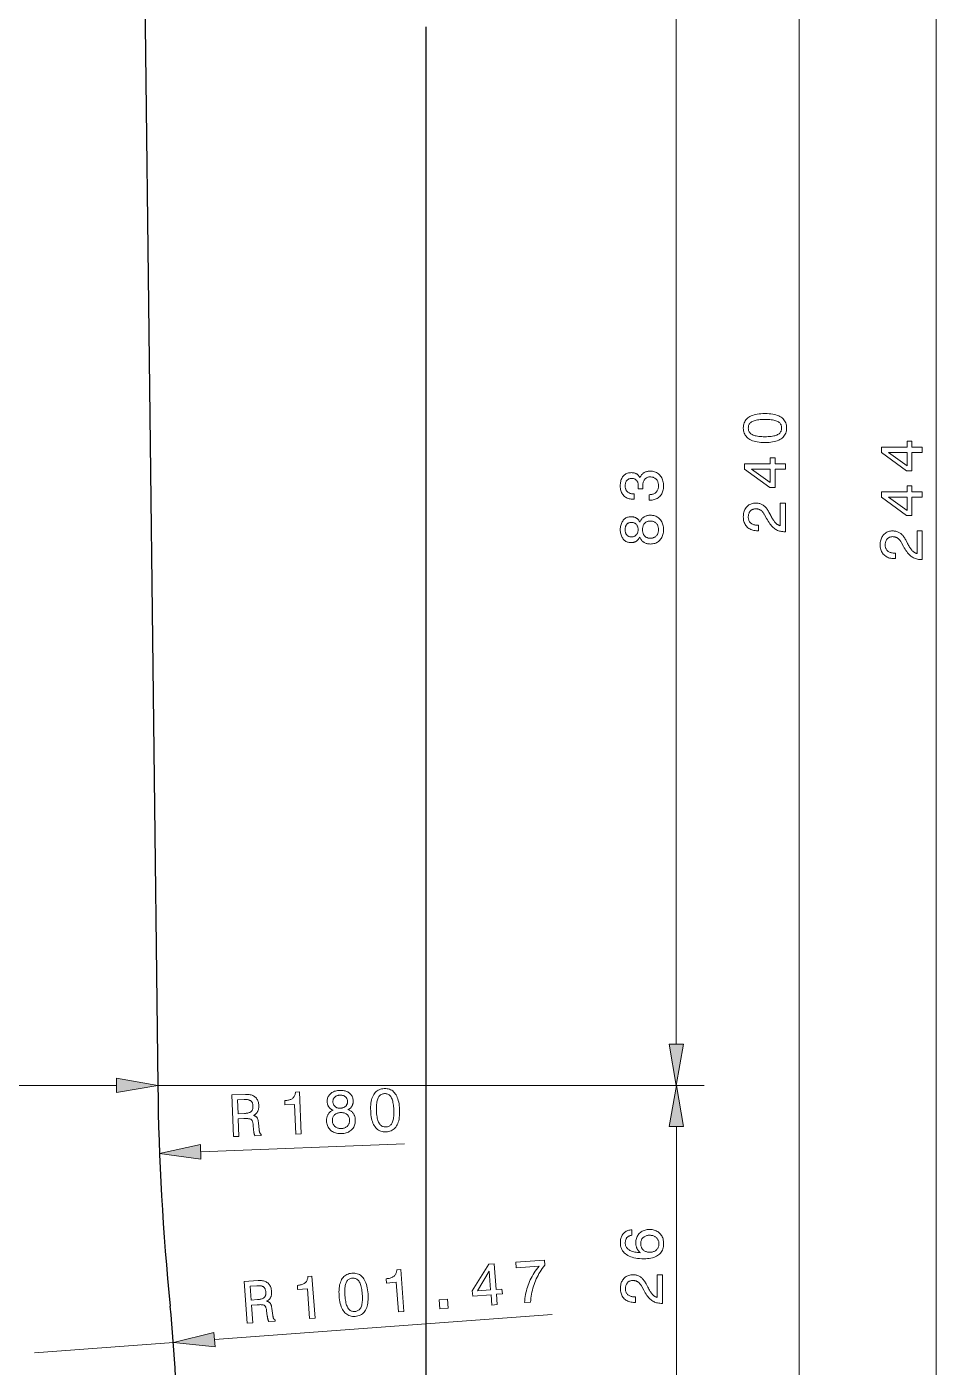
# Model space of a CAD drawing. Extents: x 0 to 297, y 0 to 562.
# Drawn here: x 161.9 to 227.1, y 189.3 to 285.5 of the extents above; entities that cross this region are included whole.
import ezdxf

# ---------------------------------------------------------------- set-up
doc = ezdxf.new("R2010")
doc.units = 0

msp = doc.modelspace()

# ---------------------------------------------------------------- linework, layer by layer
at = {"color": 7, "lineweight": 13}
for p, q in [((217.327, 136.463), (217.327, 370.554)), ((227.147, 132.463), (227.147, 370.554)), ((208.499, 212.463), (208.499, 289.554)), ((138.656, 209.509), (168.347, 209.509)), ((171.302, 209.509), (210.509, 209.509)), ((171.302, 209.509), (210.499, 209.509)), ((208.509, 186.463), (208.509, 206.554)), ((175.368, 191.26), (199.592, 193.063))]:
    msp.add_line(p, q, dxfattribs=at)
at = {"color": 7, "lineweight": 30}
for p, q in [((170.302, 292.509), (171.302, 209.509)), ((190.552, 133.109), (190.552, 285.509))]:
    msp.add_line(p, q, dxfattribs=at)
at = {"color": 7, "lineweight": 13, "ltscale": 0.366083}
msp.add_line((174.379, 204.739), (189.011, 205.313), dxfattribs=at)
at = {"color": 7, "lineweight": 13, "ltscale": 0.25}
msp.add_line((162.449, 190.298), (172.422, 191.04), dxfattribs=at)
at = {"color": 7, "lineweight": 13}
for points in [[(214.864, 255.665), (214.716, 255.668), (214.574, 255.676), (214.44, 255.689), (214.314, 255.708), (214.194, 255.732), (214.082, 255.761), (213.977, 255.795), (213.879, 255.835), (213.789, 255.88), (213.706, 255.931), (213.63, 255.986), (213.563, 256.047), (213.503, 256.112), (213.451, 256.182), (213.408, 256.257), (213.372, 256.337), (213.344, 256.421), (213.324, 256.511), (213.312, 256.605), (213.308, 256.704), (213.312, 256.804), (213.324, 256.899), (213.344, 256.989), (213.371, 257.074), (213.407, 257.154), (213.45, 257.229), (213.502, 257.299), (213.561, 257.364), (213.628, 257.424), (213.703, 257.479), (213.785, 257.529), (213.875, 257.574), (213.973, 257.613), (214.078, 257.647), (214.19, 257.676), (214.31, 257.7), (214.437, 257.718), (214.572, 257.731), (214.715, 257.739), (214.864, 257.742), (215.014, 257.739), (215.155, 257.731), (215.29, 257.718), (215.417, 257.7), (215.536, 257.676), (215.648, 257.647), (215.753, 257.613), (215.85, 257.574), (215.94, 257.529), (216.022, 257.479), (216.096, 257.424), (216.163, 257.364), (216.222, 257.299), (216.273, 257.229), (216.316, 257.154), (216.351, 257.074), (216.379, 256.989), (216.398, 256.899), (216.41, 256.804), (216.414, 256.704), (216.41, 256.605), (216.398, 256.511), (216.378, 256.421), (216.351, 256.337), (216.315, 256.257), (216.272, 256.182), (216.221, 256.112), (216.161, 256.047), (216.094, 255.986), (216.02, 255.931), (215.937, 255.88), (215.847, 255.835), (215.75, 255.795), (215.645, 255.761), (215.534, 255.732), (215.414, 255.708), (215.288, 255.689), (215.154, 255.676), (215.013, 255.668)], [(214.864, 256.078), (214.985, 256.08), (215.099, 256.084), (215.206, 256.092), (215.307, 256.103), (215.401, 256.116), (215.488, 256.133), (215.569, 256.153), (215.643, 256.175), (215.711, 256.201), (215.772, 256.23), (215.827, 256.262), (215.875, 256.298), (215.919, 256.337), (215.956, 256.379), (215.988, 256.425), (216.014, 256.474), (216.034, 256.526), (216.048, 256.582), (216.057, 256.642), (216.06, 256.704), (216.057, 256.768), (216.048, 256.827), (216.034, 256.883), (216.014, 256.936), (215.988, 256.985), (215.957, 257.031), (215.92, 257.073), (215.877, 257.111), (215.829, 257.146), (215.775, 257.178), (215.715, 257.206), (215.648, 257.231), (215.574, 257.254), (215.493, 257.273), (215.405, 257.289), (215.311, 257.303), (215.209, 257.313), (215.101, 257.32), (214.986, 257.325), (214.864, 257.326), (214.742, 257.325), (214.627, 257.32), (214.518, 257.313), (214.417, 257.303), (214.322, 257.289), (214.234, 257.273), (214.153, 257.254), (214.079, 257.231), (214.012, 257.206), (213.951, 257.178), (213.897, 257.146), (213.849, 257.111), (213.806, 257.073), (213.769, 257.031), (213.738, 256.985), (213.712, 256.936), (213.692, 256.883), (213.678, 256.827), (213.67, 256.768), (213.667, 256.704), (213.67, 256.642), (213.678, 256.582), (213.693, 256.526), (213.713, 256.474), (213.739, 256.425), (213.77, 256.379), (213.808, 256.337), (213.851, 256.298), (213.9, 256.262), (213.955, 256.23), (214.015, 256.201), (214.083, 256.175), (214.157, 256.153), (214.238, 256.133), (214.326, 256.116), (214.42, 256.103), (214.521, 256.092), (214.629, 256.084), (214.743, 256.08)], [(226.147, 254.943), (225.405, 254.943), (225.405, 253.625), (225.025, 253.625), (223.214, 254.938), (223.214, 255.331), (225.059, 255.331), (225.059, 255.759), (225.405, 255.759), (225.405, 255.331), (226.147, 255.331)], [(216.327, 253.745), (215.585, 253.745), (215.585, 252.427), (215.206, 252.427), (213.395, 253.74), (213.395, 254.132), (215.24, 254.132), (215.24, 254.56), (215.585, 254.56), (215.585, 254.132), (216.327, 254.132)], [(225.059, 253.988), (225.059, 254.943), (223.716, 254.943)], [(206.559, 251.518), (206.559, 251.917), (206.621, 251.92), (206.68, 251.926), (206.736, 251.935), (206.789, 251.947), (206.84, 251.963), (206.887, 251.982), (206.932, 252.005), (206.974, 252.03), (207.013, 252.059), (207.049, 252.091), (207.082, 252.125), (207.112, 252.163), (207.138, 252.203), (207.16, 252.246), (207.18, 252.292), (207.195, 252.34), (207.207, 252.391), (207.216, 252.444), (207.221, 252.501), (207.223, 252.56), (207.221, 252.617), (207.217, 252.673), (207.209, 252.725), (207.198, 252.776), (207.184, 252.823), (207.166, 252.869), (207.146, 252.911), (207.122, 252.952), (207.095, 252.989), (207.065, 253.025), (207.032, 253.057), (206.997, 253.086), (206.959, 253.111), (206.92, 253.133), (206.877, 253.152), (206.833, 253.167), (206.786, 253.179), (206.736, 253.187), (206.685, 253.193), (206.631, 253.194), (206.582, 253.193), (206.535, 253.188), (206.49, 253.179), (206.448, 253.167), (206.407, 253.152), (206.369, 253.134), (206.334, 253.112), (206.3, 253.087), (206.269, 253.058), (206.24, 253.027), (206.213, 252.992), (206.189, 252.954), (206.168, 252.914), (206.15, 252.871), (206.134, 252.825), (206.122, 252.777), (206.112, 252.725), (206.105, 252.671), (206.101, 252.615), (206.099, 252.555), (206.099, 252.547), (206.099, 252.538), (206.1, 252.53), (206.1, 252.521), (206.1, 252.512), (206.1, 252.503), (206.1, 252.494), (206.101, 252.485), (206.101, 252.476), (206.101, 252.467), (206.102, 252.457), (206.102, 252.447), (206.103, 252.436), (206.103, 252.425), (206.104, 252.413), (206.105, 252.401), (206.105, 252.387), (206.106, 252.374), (206.107, 252.359), (206.108, 252.345), (205.768, 252.345), (205.769, 252.354), (205.769, 252.363), (205.77, 252.372), (205.77, 252.381), (205.77, 252.39), (205.771, 252.399), (205.771, 252.407), (205.771, 252.416), (205.771, 252.425), (205.772, 252.433), (205.772, 252.442), (205.772, 252.45), (205.772, 252.458), (205.772, 252.466), (205.772, 252.474), (205.772, 252.481), (205.772, 252.489), (205.773, 252.497), (205.773, 252.504), (205.773, 252.511), (205.771, 252.568), (205.768, 252.621), (205.762, 252.672), (205.754, 252.72), (205.744, 252.764), (205.731, 252.806), (205.716, 252.845), (205.699, 252.88), (205.68, 252.913), (205.658, 252.942), (205.633, 252.969), (205.607, 252.993), (205.578, 253.014), (205.546, 253.032), (205.512, 253.047), (205.476, 253.06), (205.437, 253.07), (205.396, 253.077), (205.353, 253.081), (205.307, 253.082), (205.262, 253.081), (205.22, 253.077), (205.18, 253.07), (205.141, 253.061), (205.105, 253.048), (205.071, 253.034), (205.04, 253.016), (205.01, 252.995), (204.982, 252.972), (204.957, 252.947), (204.933, 252.918), (204.913, 252.887), (204.894, 252.854), (204.878, 252.819), (204.865, 252.781), (204.854, 252.74), (204.845, 252.698), (204.839, 252.653), (204.836, 252.605), (204.834, 252.555), (204.836, 252.499), (204.841, 252.446), (204.849, 252.396), (204.86, 252.348), (204.875, 252.303), (204.893, 252.261), (204.914, 252.222), (204.938, 252.185), (204.966, 252.151), (204.997, 252.12), (205.031, 252.092), (205.068, 252.067), (205.108, 252.044), (205.151, 252.025), (205.197, 252.009), (205.246, 251.995), (205.298, 251.985), (205.354, 251.977), (205.412, 251.973), (205.473, 251.971), (205.473, 251.588), (205.444, 251.588), (205.357, 251.59), (205.275, 251.598), (205.195, 251.611), (205.12, 251.629), (205.048, 251.652), (204.979, 251.68), (204.915, 251.713), (204.853, 251.752), (204.796, 251.795), (204.742, 251.844), (204.692, 251.897), (204.648, 251.953), (204.608, 252.014), (204.574, 252.077), (204.546, 252.145), (204.522, 252.215), (204.504, 252.29), (204.491, 252.368), (204.483, 252.449), (204.48, 252.534), (204.482, 252.624), (204.489, 252.71), (204.499, 252.792), (204.514, 252.869), (204.533, 252.942), (204.557, 253.011), (204.585, 253.077), (204.617, 253.137), (204.653, 253.194), (204.693, 253.247), (204.737, 253.295), (204.785, 253.338), (204.836, 253.376), (204.891, 253.409), (204.948, 253.437), (205.009, 253.459), (205.074, 253.477), (205.142, 253.49), (205.213, 253.497), (205.288, 253.5), (205.33, 253.499), (205.372, 253.496), (205.412, 253.491), (205.451, 253.485), (205.489, 253.476), (205.526, 253.465), (205.561, 253.453), (205.595, 253.439), (205.627, 253.422), (205.659, 253.404), (205.689, 253.384), (205.717, 253.362), (205.744, 253.338), (205.77, 253.313), (205.794, 253.285), (205.817, 253.256), (205.838, 253.225), (205.858, 253.192), (205.876, 253.157), (205.893, 253.12), (205.911, 253.168), (205.932, 253.213), (205.955, 253.255), (205.979, 253.296), (206.006, 253.334), (206.035, 253.369), (206.065, 253.403), (206.098, 253.433), (206.132, 253.462), (206.169, 253.488), (206.207, 253.512), (206.247, 253.533), (206.289, 253.552), (206.333, 253.569), (206.378, 253.582), (206.425, 253.594), (206.474, 253.602), (206.524, 253.609), (206.577, 253.612), (206.631, 253.614), (206.715, 253.611), (206.797, 253.602), (206.875, 253.587), (206.949, 253.567), (207.02, 253.54), (207.088, 253.508), (207.152, 253.469), (207.213, 253.425), (207.27, 253.375), (207.324, 253.319), (207.374, 253.258), (207.418, 253.193), (207.458, 253.124), (207.492, 253.051), (207.52, 252.975), (207.544, 252.895), (207.562, 252.81), (207.575, 252.722), (207.583, 252.63), (207.586, 252.534), (207.583, 252.443), (207.575, 252.356), (207.561, 252.273), (207.542, 252.193), (207.518, 252.117), (207.488, 252.045), (207.452, 251.977), (207.412, 251.912), (207.365, 251.851), (207.314, 251.794), (207.257, 251.742), (207.198, 251.695), (207.134, 251.654), (207.067, 251.618), (206.996, 251.587), (206.922, 251.562), (206.844, 251.543), (206.763, 251.529), (206.677, 251.521), (206.588, 251.518)], [(215.24, 252.79), (215.24, 253.745), (213.897, 253.745)], [(226.147, 251.745), (225.405, 251.745), (225.405, 250.427), (225.025, 250.427), (223.214, 251.74), (223.214, 252.132), (225.059, 252.132), (225.059, 252.56), (225.405, 252.56), (225.405, 252.132), (226.147, 252.132)], [(216.327, 249.256), (216.315, 249.256), (216.227, 249.258), (216.143, 249.264), (216.061, 249.275), (215.982, 249.289), (215.907, 249.308), (215.834, 249.331), (215.764, 249.357), (215.697, 249.388), (215.633, 249.423), (215.572, 249.463), (215.512, 249.507), (215.452, 249.559), (215.393, 249.617), (215.334, 249.681), (215.275, 249.753), (215.215, 249.831), (215.157, 249.915), (215.098, 250.006), (215.039, 250.104), (214.98, 250.209), (214.841, 250.464), (214.816, 250.509), (214.79, 250.551), (214.764, 250.591), (214.737, 250.628), (214.709, 250.663), (214.681, 250.695), (214.652, 250.725), (214.622, 250.752), (214.592, 250.777), (214.562, 250.799), (214.53, 250.819), (214.498, 250.837), (214.464, 250.853), (214.429, 250.867), (214.393, 250.878), (214.356, 250.888), (214.318, 250.895), (214.279, 250.901), (214.239, 250.904), (214.198, 250.905), (214.151, 250.903), (214.106, 250.898), (214.063, 250.89), (214.022, 250.879), (213.983, 250.864), (213.945, 250.846), (213.909, 250.825), (213.876, 250.8), (213.844, 250.772), (213.813, 250.741), (213.785, 250.708), (213.761, 250.672), (213.739, 250.633), (213.72, 250.593), (213.703, 250.55), (213.69, 250.505), (213.68, 250.458), (213.673, 250.409), (213.668, 250.358), (213.667, 250.304), (213.669, 250.251), (213.674, 250.2), (213.683, 250.151), (213.696, 250.105), (213.713, 250.061), (213.734, 250.019), (213.758, 249.979), (213.786, 249.942), (213.817, 249.907), (213.852, 249.875), (213.891, 249.845), (213.932, 249.818), (213.976, 249.795), (214.023, 249.774), (214.073, 249.757), (214.125, 249.743), (214.18, 249.732), (214.238, 249.724), (214.299, 249.719), (214.363, 249.718), (214.398, 249.718), (214.398, 249.326), (214.337, 249.326), (214.244, 249.328), (214.155, 249.336), (214.07, 249.35), (213.989, 249.369), (213.912, 249.393), (213.839, 249.423), (213.77, 249.458), (213.704, 249.498), (213.643, 249.544), (213.586, 249.596), (213.533, 249.651), (213.486, 249.711), (213.444, 249.775), (213.408, 249.842), (213.378, 249.913), (213.353, 249.988), (213.333, 250.067), (213.319, 250.15), (213.311, 250.237), (213.308, 250.327), (213.311, 250.414), (213.318, 250.497), (213.331, 250.577), (213.348, 250.654), (213.37, 250.727), (213.397, 250.797), (213.429, 250.864), (213.466, 250.927), (213.508, 250.987), (213.555, 251.043), (213.606, 251.095), (213.66, 251.141), (213.717, 251.182), (213.777, 251.218), (213.84, 251.248), (213.906, 251.272), (213.976, 251.291), (214.048, 251.305), (214.124, 251.313), (214.202, 251.316), (214.263, 251.314), (214.323, 251.309), (214.381, 251.301), (214.438, 251.29), (214.493, 251.276), (214.546, 251.258), (214.598, 251.237), (214.649, 251.213), (214.698, 251.186), (214.745, 251.156), (214.791, 251.122), (214.836, 251.085), (214.879, 251.044), (214.922, 251), (214.963, 250.953), (215.002, 250.903), (215.041, 250.849), (215.078, 250.791), (215.114, 250.731), (215.149, 250.667), (215.277, 250.414), (215.315, 250.343), (215.351, 250.277), (215.387, 250.216), (215.422, 250.158), (215.456, 250.104), (215.49, 250.054), (215.523, 250.009), (215.555, 249.967), (215.586, 249.929), (215.617, 249.896), (215.648, 249.866), (215.679, 249.837), (215.711, 249.811), (215.744, 249.787), (215.778, 249.766), (215.812, 249.746), (215.847, 249.728), (215.883, 249.713), (215.919, 249.699), (215.956, 249.688), (215.956, 251.316), (216.327, 251.316)], [(225.059, 250.79), (225.059, 251.745), (223.716, 251.745)], [(205.884, 248.872), (205.866, 248.834), (205.845, 248.797), (205.824, 248.762), (205.801, 248.73), (205.777, 248.699), (205.752, 248.67), (205.725, 248.643), (205.697, 248.619), (205.668, 248.596), (205.638, 248.575), (205.606, 248.556), (205.572, 248.539), (205.538, 248.525), (205.501, 248.512), (205.464, 248.501), (205.425, 248.492), (205.384, 248.485), (205.342, 248.48), (205.299, 248.477), (205.254, 248.476), (205.187, 248.479), (205.122, 248.486), (205.059, 248.499), (205, 248.517), (204.942, 248.541), (204.888, 248.569), (204.836, 248.603), (204.786, 248.641), (204.74, 248.685), (204.695, 248.734), (204.654, 248.787), (204.618, 248.844), (204.586, 248.903), (204.558, 248.966), (204.534, 249.032), (204.515, 249.101), (204.5, 249.173), (204.489, 249.248), (204.482, 249.326), (204.48, 249.408), (204.482, 249.49), (204.489, 249.568), (204.5, 249.644), (204.515, 249.716), (204.534, 249.785), (204.558, 249.851), (204.586, 249.913), (204.618, 249.973), (204.654, 250.029), (204.695, 250.081), (204.74, 250.13), (204.786, 250.174), (204.836, 250.212), (204.888, 250.245), (204.942, 250.274), (205, 250.297), (205.059, 250.315), (205.122, 250.327), (205.187, 250.335), (205.254, 250.338), (205.299, 250.337), (205.343, 250.334), (205.385, 250.329), (205.426, 250.322), (205.465, 250.313), (205.503, 250.303), (205.54, 250.29), (205.574, 250.276), (205.608, 250.259), (205.64, 250.241), (205.67, 250.22), (205.699, 250.198), (205.727, 250.173), (205.754, 250.146), (205.779, 250.118), (205.803, 250.087), (205.825, 250.054), (205.846, 250.019), (205.866, 249.982), (205.884, 249.943), (205.904, 249.991), (205.925, 250.037), (205.949, 250.08), (205.974, 250.121), (206.002, 250.16), (206.031, 250.196), (206.063, 250.229), (206.096, 250.26), (206.132, 250.289), (206.169, 250.315), (206.208, 250.339), (206.249, 250.361), (206.292, 250.379), (206.336, 250.396), (206.382, 250.41), (206.43, 250.421), (206.48, 250.43), (206.531, 250.436), (206.584, 250.44), (206.639, 250.441), (206.724, 250.438), (206.805, 250.43), (206.883, 250.416), (206.957, 250.396), (207.028, 250.371), (207.095, 250.34), (207.158, 250.304), (207.219, 250.262), (207.275, 250.215), (207.328, 250.162), (207.377, 250.104), (207.421, 250.042), (207.46, 249.976), (207.493, 249.907), (207.521, 249.833), (207.545, 249.756), (207.563, 249.675), (207.575, 249.59), (207.583, 249.501), (207.586, 249.408), (207.583, 249.315), (207.575, 249.226), (207.563, 249.141), (207.545, 249.06), (207.521, 248.983), (207.493, 248.909), (207.46, 248.84), (207.421, 248.774), (207.377, 248.713), (207.328, 248.655), (207.275, 248.602), (207.219, 248.555), (207.158, 248.513), (207.095, 248.477), (207.028, 248.447), (206.957, 248.421), (206.883, 248.402), (206.805, 248.388), (206.724, 248.38), (206.639, 248.377), (206.584, 248.378), (206.531, 248.382), (206.48, 248.388), (206.43, 248.397), (206.382, 248.408), (206.336, 248.422), (206.292, 248.438), (206.249, 248.457), (206.208, 248.479), (206.169, 248.502), (206.132, 248.529), (206.096, 248.557), (206.063, 248.588), (206.031, 248.622), (206.002, 248.658), (205.974, 248.696), (205.949, 248.736), (205.925, 248.779), (205.904, 248.825)], [(205.288, 248.887), (205.33, 248.889), (205.37, 248.893), (205.409, 248.9), (205.446, 248.91), (205.482, 248.923), (205.515, 248.938), (205.547, 248.957), (205.578, 248.978), (205.606, 249.002), (205.633, 249.029), (205.658, 249.059), (205.68, 249.09), (205.7, 249.123), (205.717, 249.158), (205.731, 249.195), (205.743, 249.234), (205.752, 249.275), (205.759, 249.317), (205.763, 249.362), (205.764, 249.408), (205.763, 249.455), (205.759, 249.499), (205.752, 249.542), (205.743, 249.583), (205.731, 249.622), (205.717, 249.659), (205.7, 249.694), (205.68, 249.728), (205.658, 249.759), (205.633, 249.788), (205.606, 249.815), (205.578, 249.84), (205.547, 249.861), (205.515, 249.879), (205.482, 249.895), (205.446, 249.908), (205.409, 249.918), (205.37, 249.925), (205.33, 249.929), (205.288, 249.931), (205.246, 249.929), (205.205, 249.925), (205.167, 249.918), (205.13, 249.908), (205.096, 249.896), (205.063, 249.881), (205.032, 249.863), (205.002, 249.842), (204.975, 249.818), (204.949, 249.792), (204.926, 249.763), (204.905, 249.732), (204.886, 249.699), (204.87, 249.663), (204.857, 249.626), (204.846, 249.587), (204.837, 249.545), (204.831, 249.501), (204.827, 249.456), (204.826, 249.408), (204.827, 249.36), (204.831, 249.315), (204.837, 249.272), (204.846, 249.23), (204.857, 249.191), (204.87, 249.154), (204.886, 249.119), (204.905, 249.086), (204.926, 249.055), (204.949, 249.026), (204.975, 249), (205.002, 248.976), (205.032, 248.955), (205.063, 248.937), (205.096, 248.922), (205.13, 248.909), (205.167, 248.9), (205.205, 248.893), (205.246, 248.889)], [(206.631, 248.792), (206.684, 248.794), (206.736, 248.799), (206.785, 248.807), (206.832, 248.819), (206.876, 248.834), (206.918, 248.852), (206.958, 248.873), (206.996, 248.898), (207.031, 248.926), (207.064, 248.958), (207.094, 248.992), (207.121, 249.029), (207.145, 249.068), (207.166, 249.109), (207.183, 249.153), (207.198, 249.199), (207.209, 249.248), (207.217, 249.299), (207.221, 249.352), (207.223, 249.408), (207.221, 249.464), (207.217, 249.518), (207.209, 249.569), (207.198, 249.618), (207.183, 249.664), (207.166, 249.708), (207.145, 249.75), (207.121, 249.789), (207.094, 249.826), (207.064, 249.86), (207.031, 249.892), (206.996, 249.92), (206.958, 249.944), (206.918, 249.966), (206.876, 249.984), (206.832, 249.999), (206.785, 250.011), (206.736, 250.019), (206.684, 250.024), (206.631, 250.026), (206.581, 250.024), (206.533, 250.019), (206.487, 250.011), (206.444, 249.999), (206.402, 249.984), (206.363, 249.966), (206.326, 249.945), (206.291, 249.92), (206.258, 249.892), (206.227, 249.861), (206.199, 249.827), (206.173, 249.79), (206.151, 249.751), (206.132, 249.71), (206.115, 249.666), (206.102, 249.619), (206.092, 249.57), (206.084, 249.518), (206.08, 249.464), (206.078, 249.408), (206.08, 249.352), (206.084, 249.298), (206.092, 249.247), (206.102, 249.198), (206.115, 249.152), (206.132, 249.108), (206.151, 249.066), (206.173, 249.027), (206.199, 248.991), (206.227, 248.957), (206.258, 248.925), (206.291, 248.897), (206.326, 248.873), (206.363, 248.851), (206.402, 248.833), (206.444, 248.819), (206.487, 248.807), (206.533, 248.799), (206.581, 248.794)], [(226.147, 247.256), (226.134, 247.256), (226.046, 247.258), (225.962, 247.264), (225.88, 247.275), (225.802, 247.289), (225.726, 247.308), (225.653, 247.331), (225.583, 247.357), (225.516, 247.388), (225.452, 247.423), (225.391, 247.463), (225.331, 247.507), (225.272, 247.559), (225.212, 247.617), (225.153, 247.681), (225.094, 247.753), (225.035, 247.831), (224.976, 247.915), (224.917, 248.006), (224.858, 248.104), (224.799, 248.209), (224.66, 248.464), (224.635, 248.509), (224.609, 248.551), (224.583, 248.591), (224.556, 248.628), (224.528, 248.663), (224.5, 248.695), (224.471, 248.725), (224.442, 248.752), (224.412, 248.777), (224.381, 248.799), (224.349, 248.819), (224.317, 248.837), (224.283, 248.853), (224.248, 248.867), (224.213, 248.878), (224.176, 248.888), (224.138, 248.895), (224.099, 248.901), (224.059, 248.904), (224.017, 248.905), (223.971, 248.903), (223.926, 248.898), (223.883, 248.89), (223.841, 248.879), (223.802, 248.864), (223.764, 248.846), (223.729, 248.825), (223.695, 248.8), (223.663, 248.772), (223.633, 248.741), (223.605, 248.708), (223.58, 248.672), (223.558, 248.633), (223.539, 248.593), (223.523, 248.55), (223.509, 248.505), (223.499, 248.458), (223.492, 248.409), (223.488, 248.358), (223.486, 248.304), (223.488, 248.251), (223.493, 248.2), (223.503, 248.151), (223.516, 248.105), (223.532, 248.061), (223.553, 248.019), (223.577, 247.979), (223.605, 247.942), (223.636, 247.907), (223.672, 247.875), (223.71, 247.845), (223.751, 247.818), (223.795, 247.795), (223.842, 247.774), (223.892, 247.757), (223.944, 247.743), (223.999, 247.732), (224.057, 247.724), (224.118, 247.719), (224.182, 247.718), (224.218, 247.718), (224.218, 247.326), (224.156, 247.326), (224.064, 247.328), (223.975, 247.336), (223.89, 247.35), (223.809, 247.369), (223.731, 247.393), (223.658, 247.423), (223.589, 247.458), (223.524, 247.498), (223.462, 247.544), (223.405, 247.596), (223.352, 247.651), (223.305, 247.711), (223.263, 247.775), (223.227, 247.842), (223.197, 247.913), (223.172, 247.988), (223.153, 248.067), (223.139, 248.15), (223.13, 248.237), (223.128, 248.327), (223.13, 248.414), (223.138, 248.497), (223.15, 248.577), (223.167, 248.654), (223.189, 248.727), (223.216, 248.797), (223.249, 248.864), (223.286, 248.927), (223.327, 248.987), (223.374, 249.043), (223.425, 249.095), (223.479, 249.141), (223.536, 249.182), (223.596, 249.218), (223.659, 249.248), (223.726, 249.272), (223.795, 249.291), (223.867, 249.305), (223.943, 249.313), (224.022, 249.316), (224.083, 249.314), (224.142, 249.309), (224.201, 249.301), (224.257, 249.29), (224.312, 249.276), (224.366, 249.258), (224.418, 249.237), (224.468, 249.213), (224.517, 249.186), (224.564, 249.156), (224.61, 249.122), (224.655, 249.085), (224.699, 249.044), (224.741, 249), (224.782, 248.953), (224.822, 248.903), (224.86, 248.849), (224.897, 248.791), (224.933, 248.731), (224.968, 248.667), (225.097, 248.414), (225.134, 248.343), (225.17, 248.277), (225.206, 248.216), (225.241, 248.158), (225.275, 248.104), (225.309, 248.054), (225.342, 248.009), (225.374, 247.967), (225.405, 247.929), (225.436, 247.896), (225.467, 247.866), (225.498, 247.837), (225.53, 247.811), (225.563, 247.787), (225.597, 247.766), (225.631, 247.746), (225.666, 247.728), (225.702, 247.713), (225.738, 247.699), (225.776, 247.688), (225.776, 249.316), (226.147, 249.316)], [(207.978, 212.463), (208.499, 209.509), (209.02, 212.463)], [(168.347, 208.988), (171.302, 209.509), (168.347, 210.03)], [(176.721, 205.832), (176.604, 208.826), (177.604, 208.865), (177.691, 208.866), (177.773, 208.863), (177.852, 208.855), (177.926, 208.842), (177.996, 208.826), (178.062, 208.804), (178.125, 208.778), (178.183, 208.748), (178.237, 208.713), (178.287, 208.673), (178.333, 208.629), (178.374, 208.581), (178.411, 208.529), (178.443, 208.473), (178.471, 208.412), (178.495, 208.348), (178.514, 208.279), (178.528, 208.206), (178.538, 208.129), (178.544, 208.047), (178.544, 207.999), (178.543, 207.951), (178.54, 207.906), (178.535, 207.861), (178.527, 207.819), (178.518, 207.777), (178.507, 207.737), (178.493, 207.699), (178.478, 207.662), (178.46, 207.626), (178.44, 207.592), (178.419, 207.559), (178.395, 207.528), (178.369, 207.499), (178.342, 207.471), (178.312, 207.444), (178.281, 207.419), (178.247, 207.396), (178.212, 207.374), (178.174, 207.353), (178.206, 207.344), (178.237, 207.333), (178.266, 207.321), (178.293, 207.308), (178.318, 207.293), (178.341, 207.277), (178.363, 207.26), (178.382, 207.242), (178.4, 207.222), (178.416, 207.201), (178.431, 207.178), (178.445, 207.152), (178.458, 207.121), (178.47, 207.088), (178.481, 207.051), (178.491, 207.011), (178.5, 206.967), (178.508, 206.92), (178.516, 206.87), (178.522, 206.816), (178.573, 206.331), (178.576, 206.3), (178.58, 206.271), (178.584, 206.244), (178.589, 206.218), (178.594, 206.195), (178.599, 206.172), (178.604, 206.152), (178.61, 206.133), (178.616, 206.116), (178.622, 206.101), (178.629, 206.087), (178.636, 206.073), (178.644, 206.061), (178.653, 206.049), (178.662, 206.037), (178.673, 206.027), (178.683, 206.017), (178.695, 206.008), (178.706, 206), (178.719, 205.993), (178.722, 205.911), (178.269, 205.893), (178.263, 205.903), (178.257, 205.914), (178.251, 205.926), (178.246, 205.938), (178.24, 205.952), (178.235, 205.967), (178.23, 205.983), (178.225, 206), (178.22, 206.018), (178.215, 206.036), (178.211, 206.056), (178.206, 206.077), (178.202, 206.1), (178.198, 206.124), (178.194, 206.149), (178.19, 206.176), (178.186, 206.204), (178.183, 206.233), (178.179, 206.264), (178.175, 206.296), (178.139, 206.683), (178.133, 206.739), (178.125, 206.792), (178.115, 206.84), (178.104, 206.884), (178.091, 206.923), (178.077, 206.959), (178.061, 206.99), (178.044, 207.018), (178.025, 207.041), (178.004, 207.06), (177.98, 207.076), (177.949, 207.089), (177.912, 207.101), (177.87, 207.111), (177.82, 207.119), (177.765, 207.125), (177.704, 207.129), (177.636, 207.13), (177.562, 207.13), (177.483, 207.128), (177.072, 207.112), (177.121, 205.848)], [(181.202, 206.008), (181.119, 208.14), (180.419, 208.112), (180.408, 208.418), (180.483, 208.423), (180.553, 208.431), (180.62, 208.442), (180.683, 208.454), (180.742, 208.47), (180.797, 208.487), (180.847, 208.507), (180.894, 208.53), (180.936, 208.555), (180.975, 208.582), (181.01, 208.613), (181.042, 208.646), (181.07, 208.683), (181.096, 208.723), (181.118, 208.766), (181.137, 208.812), (181.153, 208.861), (181.167, 208.914), (181.176, 208.969), (181.183, 209.028), (181.476, 209.04), (181.594, 206.023)], [(183.876, 207.729), (183.836, 207.746), (183.799, 207.765), (183.763, 207.785), (183.73, 207.806), (183.698, 207.829), (183.669, 207.853), (183.641, 207.879), (183.615, 207.906), (183.591, 207.934), (183.569, 207.964), (183.549, 207.995), (183.531, 208.027), (183.515, 208.062), (183.5, 208.097), (183.488, 208.135), (183.477, 208.173), (183.469, 208.213), (183.462, 208.255), (183.458, 208.298), (183.455, 208.343), (183.455, 208.411), (183.46, 208.476), (183.471, 208.539), (183.486, 208.599), (183.507, 208.657), (183.533, 208.713), (183.565, 208.766), (183.602, 208.817), (183.644, 208.865), (183.691, 208.912), (183.743, 208.954), (183.798, 208.993), (183.856, 209.028), (183.917, 209.058), (183.982, 209.084), (184.05, 209.106), (184.122, 209.124), (184.196, 209.138), (184.274, 209.147), (184.356, 209.153), (184.438, 209.154), (184.516, 209.15), (184.592, 209.143), (184.665, 209.13), (184.735, 209.114), (184.801, 209.093), (184.865, 209.067), (184.925, 209.037), (184.983, 209.003), (185.037, 208.964), (185.088, 208.922), (185.133, 208.877), (185.173, 208.829), (185.209, 208.778), (185.239, 208.725), (185.264, 208.669), (185.284, 208.61), (185.3, 208.548), (185.31, 208.483), (185.315, 208.416), (185.316, 208.371), (185.315, 208.327), (185.311, 208.285), (185.306, 208.244), (185.299, 208.204), (185.29, 208.166), (185.279, 208.129), (185.266, 208.093), (185.25, 208.059), (185.233, 208.027), (185.214, 207.995), (185.193, 207.965), (185.169, 207.937), (185.144, 207.909), (185.116, 207.883), (185.086, 207.858), (185.054, 207.834), (185.02, 207.812), (184.984, 207.791), (184.946, 207.771), (184.995, 207.753), (185.041, 207.733), (185.085, 207.712), (185.127, 207.688), (185.167, 207.662), (185.204, 207.634), (185.239, 207.604), (185.271, 207.572), (185.301, 207.537), (185.329, 207.501), (185.354, 207.463), (185.377, 207.423), (185.398, 207.381), (185.416, 207.337), (185.431, 207.291), (185.444, 207.244), (185.455, 207.195), (185.463, 207.144), (185.469, 207.091), (185.473, 207.036), (185.473, 206.951), (185.468, 206.87), (185.457, 206.792), (185.44, 206.717), (185.418, 206.645), (185.39, 206.577), (185.356, 206.512), (185.317, 206.45), (185.271, 206.392), (185.22, 206.336), (185.165, 206.285), (185.105, 206.239), (185.041, 206.198), (184.972, 206.162), (184.9, 206.131), (184.824, 206.105), (184.743, 206.083), (184.659, 206.067), (184.57, 206.056), (184.477, 206.05), (184.384, 206.049), (184.295, 206.053), (184.21, 206.062), (184.128, 206.077), (184.05, 206.097), (183.976, 206.123), (183.905, 206.153), (183.838, 206.189), (183.775, 206.231), (183.715, 206.277), (183.66, 206.328), (183.611, 206.383), (183.567, 206.442), (183.528, 206.504), (183.495, 206.57), (183.467, 206.639), (183.445, 206.713), (183.428, 206.79), (183.416, 206.871), (183.41, 206.955), (183.409, 207.01), (183.411, 207.063), (183.415, 207.115), (183.422, 207.165), (183.431, 207.213), (183.443, 207.26), (183.458, 207.305), (183.475, 207.348), (183.495, 207.39), (183.517, 207.43), (183.542, 207.468), (183.569, 207.505), (183.599, 207.539), (183.631, 207.572), (183.666, 207.603), (183.703, 207.632), (183.742, 207.659), (183.784, 207.684), (183.829, 207.707)], [(186.574, 207.683), (186.571, 207.831), (186.573, 207.973), (186.581, 208.107), (186.595, 208.235), (186.614, 208.355), (186.639, 208.468), (186.669, 208.574), (186.705, 208.674), (186.747, 208.766), (186.794, 208.851), (186.846, 208.928), (186.904, 208.998), (186.967, 209.06), (187.035, 209.115), (187.108, 209.161), (187.187, 209.2), (187.27, 209.231), (187.359, 209.255), (187.452, 209.27), (187.551, 209.278), (187.651, 209.278), (187.747, 209.27), (187.838, 209.254), (187.924, 209.23), (188.005, 209.197), (188.081, 209.157), (188.153, 209.108), (188.221, 209.052), (188.283, 208.987), (188.341, 208.915), (188.394, 208.834), (188.442, 208.746), (188.485, 208.65), (188.524, 208.546), (188.557, 208.435), (188.585, 208.316), (188.609, 208.19), (188.627, 208.055), (188.64, 207.914), (188.649, 207.764), (188.652, 207.615), (188.65, 207.473), (188.642, 207.338), (188.629, 207.21), (188.61, 207.09), (188.585, 206.977), (188.555, 206.871), (188.52, 206.773), (188.479, 206.681), (188.432, 206.597), (188.38, 206.521), (188.323, 206.452), (188.26, 206.39), (188.192, 206.337), (188.119, 206.291), (188.04, 206.252), (187.956, 206.222), (187.867, 206.198), (187.773, 206.183), (187.673, 206.175), (187.574, 206.175), (187.479, 206.183), (187.389, 206.199), (187.303, 206.224), (187.222, 206.256), (187.146, 206.296), (187.074, 206.345), (187.006, 206.401), (186.943, 206.466), (186.885, 206.539), (186.831, 206.619), (186.782, 206.707), (186.739, 206.803), (186.7, 206.906), (186.666, 207.016), (186.638, 207.135), (186.614, 207.26), (186.596, 207.394), (186.582, 207.534)], [(186.987, 207.699), (186.993, 207.578), (187.002, 207.465), (187.014, 207.358), (187.028, 207.257), (187.046, 207.164), (187.066, 207.077), (187.089, 206.997), (187.114, 206.924), (187.143, 206.858), (187.174, 206.798), (187.208, 206.745), (187.246, 206.697), (187.286, 206.655), (187.33, 206.62), (187.377, 206.59), (187.427, 206.566), (187.48, 206.548), (187.537, 206.536), (187.596, 206.529), (187.659, 206.529), (187.722, 206.534), (187.782, 206.545), (187.837, 206.562), (187.889, 206.584), (187.937, 206.611), (187.981, 206.644), (188.022, 206.683), (188.059, 206.727), (188.092, 206.777), (188.121, 206.832), (188.147, 206.893), (188.17, 206.961), (188.189, 207.036), (188.205, 207.118), (188.218, 207.206), (188.228, 207.301), (188.234, 207.403), (188.237, 207.511), (188.237, 207.626), (188.234, 207.748), (188.228, 207.87), (188.219, 207.985), (188.207, 208.093), (188.193, 208.194), (188.175, 208.288), (188.156, 208.375), (188.133, 208.456), (188.108, 208.529), (188.08, 208.595), (188.05, 208.654), (188.016, 208.707), (187.979, 208.754), (187.939, 208.795), (187.895, 208.83), (187.849, 208.86), (187.799, 208.884), (187.745, 208.901), (187.689, 208.913), (187.629, 208.92), (187.565, 208.92), (187.503, 208.915), (187.444, 208.904), (187.388, 208.887), (187.337, 208.865), (187.289, 208.837), (187.244, 208.804), (187.203, 208.765), (187.166, 208.72), (187.133, 208.67), (187.103, 208.614), (187.076, 208.552), (187.053, 208.483), (187.033, 208.408), (187.017, 208.327), (187.004, 208.238), (186.994, 208.144), (186.987, 208.042), (186.984, 207.934), (186.984, 207.82)], [(209.03, 206.554), (208.509, 209.509), (207.988, 206.554)], [(177.507, 208.494), (177.018, 208.475), (177.057, 207.478), (177.519, 207.496), (177.587, 207.5), (177.651, 207.506), (177.71, 207.514), (177.765, 207.525), (177.816, 207.537), (177.863, 207.552), (177.905, 207.568), (177.943, 207.587), (177.976, 207.608), (178.005, 207.632), (178.03, 207.657), (178.053, 207.686), (178.073, 207.718), (178.089, 207.752), (178.103, 207.79), (178.114, 207.83), (178.122, 207.874), (178.127, 207.921), (178.13, 207.97), (178.129, 208.022), (178.126, 208.074), (178.12, 208.122), (178.111, 208.168), (178.1, 208.21), (178.086, 208.249), (178.069, 208.285), (178.05, 208.318), (178.028, 208.347), (178.004, 208.374), (177.977, 208.397), (177.947, 208.418), (177.913, 208.436), (177.875, 208.452), (177.834, 208.465), (177.789, 208.476), (177.74, 208.485), (177.687, 208.491), (177.631, 208.494), (177.571, 208.495)], [(183.867, 208.326), (183.87, 208.283), (183.876, 208.243), (183.885, 208.205), (183.896, 208.168), (183.91, 208.133), (183.927, 208.1), (183.947, 208.069), (183.969, 208.039), (183.995, 208.012), (184.023, 207.986), (184.053, 207.962), (184.085, 207.941), (184.119, 207.923), (184.155, 207.907), (184.192, 207.894), (184.231, 207.884), (184.272, 207.876), (184.315, 207.872), (184.36, 207.869), (184.406, 207.87), (184.453, 207.873), (184.497, 207.879), (184.54, 207.887), (184.58, 207.898), (184.619, 207.911), (184.655, 207.927), (184.69, 207.945), (184.722, 207.966), (184.753, 207.989), (184.781, 208.015), (184.807, 208.043), (184.83, 208.073), (184.85, 208.104), (184.868, 208.137), (184.882, 208.171), (184.893, 208.207), (184.902, 208.245), (184.907, 208.284), (184.91, 208.324), (184.91, 208.366), (184.907, 208.408), (184.901, 208.449), (184.893, 208.487), (184.881, 208.523), (184.868, 208.557), (184.851, 208.589), (184.832, 208.62), (184.81, 208.648), (184.785, 208.675), (184.758, 208.699), (184.728, 208.721), (184.696, 208.741), (184.662, 208.758), (184.626, 208.773), (184.589, 208.785), (184.549, 208.795), (184.507, 208.802), (184.463, 208.806), (184.417, 208.808), (184.369, 208.807), (184.322, 208.804), (184.277, 208.799), (184.234, 208.791), (184.193, 208.781), (184.154, 208.768), (184.117, 208.753), (184.083, 208.736), (184.051, 208.716), (184.021, 208.694), (183.993, 208.669), (183.967, 208.643), (183.945, 208.614), (183.925, 208.584), (183.908, 208.552), (183.894, 208.519), (183.883, 208.484), (183.875, 208.447), (183.869, 208.408), (183.867, 208.368)], [(183.825, 206.98), (183.829, 206.926), (183.836, 206.875), (183.846, 206.827), (183.859, 206.78), (183.876, 206.736), (183.896, 206.695), (183.919, 206.656), (183.945, 206.619), (183.975, 206.585), (184.007, 206.554), (184.043, 206.525), (184.08, 206.499), (184.12, 206.477), (184.163, 206.458), (184.207, 206.442), (184.254, 206.429), (184.303, 206.42), (184.354, 206.414), (184.407, 206.412), (184.463, 206.412), (184.519, 206.416), (184.573, 206.423), (184.624, 206.433), (184.672, 206.446), (184.718, 206.462), (184.761, 206.481), (184.802, 206.503), (184.84, 206.529), (184.876, 206.557), (184.909, 206.589), (184.939, 206.623), (184.966, 206.659), (184.989, 206.698), (185.009, 206.739), (185.026, 206.781), (185.039, 206.827), (185.048, 206.874), (185.055, 206.923), (185.058, 206.975), (185.057, 207.028), (185.054, 207.078), (185.047, 207.126), (185.037, 207.171), (185.024, 207.214), (185.007, 207.255), (184.988, 207.294), (184.965, 207.33), (184.939, 207.364), (184.91, 207.396), (184.877, 207.425), (184.842, 207.452), (184.804, 207.476), (184.764, 207.497), (184.722, 207.514), (184.677, 207.529), (184.63, 207.54), (184.581, 207.549), (184.529, 207.554), (184.475, 207.557), (184.418, 207.556), (184.362, 207.552), (184.309, 207.546), (184.258, 207.536), (184.21, 207.524), (184.164, 207.509), (184.121, 207.491), (184.08, 207.47), (184.042, 207.446), (184.006, 207.419), (183.973, 207.39), (183.943, 207.358), (183.917, 207.324), (183.893, 207.288), (183.874, 207.25), (183.857, 207.21), (183.844, 207.168), (183.834, 207.124), (183.828, 207.078), (183.825, 207.03)], [(174.359, 205.26), (171.427, 204.624), (174.4, 204.219)], [(205.321, 199.143), (205.321, 198.747), (205.275, 198.741), (205.231, 198.733), (205.19, 198.723), (205.151, 198.71), (205.114, 198.695), (205.08, 198.677), (205.047, 198.658), (205.017, 198.636), (204.989, 198.611), (204.963, 198.585), (204.94, 198.556), (204.919, 198.525), (204.9, 198.492), (204.884, 198.457), (204.871, 198.42), (204.86, 198.38), (204.851, 198.339), (204.845, 198.296), (204.841, 198.25), (204.84, 198.203), (204.843, 198.139), (204.851, 198.078), (204.864, 198.02), (204.883, 197.965), (204.907, 197.913), (204.937, 197.864), (204.972, 197.818), (205.013, 197.775), (205.058, 197.736), (205.11, 197.699), (205.166, 197.666), (205.229, 197.635), (205.297, 197.607), (205.37, 197.582), (205.449, 197.561), (205.534, 197.542), (205.624, 197.525), (205.72, 197.512), (205.821, 197.502), (205.928, 197.495), (205.896, 197.52), (205.866, 197.547), (205.837, 197.576), (205.81, 197.605), (205.785, 197.635), (205.761, 197.667), (205.739, 197.699), (205.718, 197.733), (205.699, 197.768), (205.681, 197.803), (205.665, 197.84), (205.651, 197.878), (205.638, 197.917), (205.627, 197.956), (205.618, 197.997), (205.61, 198.038), (205.604, 198.08), (205.6, 198.123), (205.598, 198.167), (205.597, 198.211), (205.599, 198.295), (205.608, 198.375), (205.621, 198.453), (205.64, 198.526), (205.665, 198.597), (205.695, 198.665), (205.73, 198.729), (205.771, 198.79), (205.818, 198.848), (205.87, 198.903), (205.926, 198.953), (205.986, 198.999), (206.049, 199.038), (206.116, 199.073), (206.186, 199.102), (206.26, 199.126), (206.337, 199.145), (206.418, 199.158), (206.502, 199.166), (206.59, 199.169), (206.677, 199.166), (206.762, 199.157), (206.843, 199.143), (206.92, 199.124), (206.995, 199.098), (207.066, 199.067), (207.133, 199.031), (207.198, 198.988), (207.258, 198.941), (207.316, 198.887), (207.369, 198.829), (207.417, 198.768), (207.458, 198.703), (207.495, 198.634), (207.525, 198.562), (207.551, 198.487), (207.57, 198.408), (207.584, 198.325), (207.593, 198.24), (207.595, 198.15), (207.592, 198.047), (207.581, 197.949), (207.562, 197.856), (207.537, 197.768), (207.504, 197.685), (207.464, 197.607), (207.417, 197.533), (207.362, 197.465), (207.3, 197.401), (207.231, 197.343), (207.154, 197.29), (207.072, 197.242), (206.983, 197.2), (206.887, 197.163), (206.785, 197.133), (206.677, 197.107), (206.562, 197.088), (206.441, 197.074), (206.313, 197.065), (206.179, 197.062), (206.021, 197.065), (205.871, 197.074), (205.728, 197.089), (205.592, 197.11), (205.464, 197.137), (205.343, 197.17), (205.229, 197.209), (205.123, 197.253), (205.024, 197.304), (204.932, 197.361), (204.848, 197.423), (204.773, 197.49), (204.706, 197.561), (204.649, 197.638), (204.6, 197.719), (204.561, 197.805), (204.53, 197.896), (204.508, 197.991), (204.494, 198.092), (204.49, 198.197), (204.492, 198.28), (204.499, 198.361), (204.509, 198.437), (204.525, 198.51), (204.544, 198.58), (204.568, 198.645), (204.596, 198.708), (204.629, 198.766), (204.666, 198.821), (204.707, 198.872), (204.752, 198.92), (204.801, 198.962), (204.853, 199.001), (204.909, 199.035), (204.969, 199.064), (205.032, 199.089), (205.099, 199.109), (205.169, 199.125), (205.243, 199.136)], [(206.594, 198.751), (206.536, 198.75), (206.481, 198.745), (206.429, 198.737), (206.378, 198.725), (206.33, 198.711), (206.285, 198.693), (206.241, 198.672), (206.201, 198.647), (206.162, 198.62), (206.126, 198.589), (206.093, 198.555), (206.063, 198.52), (206.037, 198.482), (206.014, 198.443), (205.995, 198.401), (205.979, 198.358), (205.967, 198.312), (205.958, 198.264), (205.953, 198.215), (205.951, 198.163), (205.953, 198.105), (205.958, 198.05), (205.966, 197.997), (205.979, 197.947), (205.994, 197.9), (206.013, 197.855), (206.036, 197.812), (206.062, 197.772), (206.091, 197.735), (206.124, 197.7), (206.16, 197.668), (206.198, 197.64), (206.239, 197.615), (206.283, 197.593), (206.329, 197.574), (206.378, 197.559), (206.429, 197.548), (206.483, 197.539), (206.539, 197.534), (206.598, 197.533), (206.657, 197.534), (206.714, 197.539), (206.768, 197.547), (206.819, 197.559), (206.868, 197.574), (206.915, 197.592), (206.959, 197.614), (207.001, 197.638), (207.04, 197.667), (207.077, 197.698), (207.11, 197.732), (207.14, 197.769), (207.167, 197.808), (207.19, 197.849), (207.21, 197.893), (207.225, 197.939), (207.238, 197.987), (207.247, 198.038), (207.252, 198.091), (207.254, 198.146), (207.252, 198.199), (207.246, 198.25), (207.237, 198.299), (207.225, 198.346), (207.208, 198.39), (207.188, 198.433), (207.164, 198.474), (207.137, 198.512), (207.106, 198.549), (207.071, 198.584), (207.034, 198.615), (206.994, 198.644), (206.952, 198.669), (206.907, 198.691), (206.861, 198.709), (206.812, 198.724), (206.761, 198.736), (206.707, 198.744), (206.652, 198.749)], [(195.262, 193.743), (195.207, 194.483), (193.893, 194.386), (193.865, 194.764), (195.04, 196.667), (195.432, 196.697), (195.568, 194.857), (195.995, 194.889), (196.021, 194.544), (195.594, 194.512), (195.649, 193.772)], [(197.617, 193.919), (197.628, 194.063), (197.643, 194.207), (197.662, 194.348), (197.685, 194.488), (197.713, 194.626), (197.744, 194.762), (197.78, 194.897), (197.821, 195.03), (197.865, 195.161), (197.913, 195.291), (197.966, 195.419), (198.024, 195.546), (198.087, 195.673), (198.154, 195.8), (198.225, 195.925), (198.302, 196.05), (198.383, 196.174), (198.469, 196.297), (198.559, 196.419), (198.654, 196.541), (197.019, 196.419), (196.989, 196.813), (199.039, 196.965), (199.066, 196.608), (198.974, 196.488), (198.887, 196.368), (198.804, 196.246), (198.725, 196.122), (198.65, 195.998), (198.58, 195.871), (198.515, 195.744), (198.453, 195.615), (198.396, 195.485), (198.343, 195.353), (198.295, 195.22), (198.251, 195.085), (198.211, 194.949), (198.175, 194.811), (198.144, 194.672), (198.117, 194.531), (198.094, 194.388), (198.076, 194.244), (198.062, 194.098), (198.052, 193.951)], [(177.719, 192.438), (177.497, 195.425), (178.495, 195.499), (178.582, 195.504), (178.664, 195.503), (178.743, 195.498), (178.818, 195.488), (178.888, 195.474), (178.955, 195.455), (179.018, 195.431), (179.078, 195.403), (179.133, 195.37), (179.184, 195.332), (179.232, 195.29), (179.275, 195.243), (179.313, 195.192), (179.348, 195.137), (179.378, 195.077), (179.403, 195.014), (179.425, 194.946), (179.442, 194.873), (179.455, 194.796), (179.463, 194.715), (179.465, 194.667), (179.466, 194.62), (179.464, 194.574), (179.461, 194.529), (179.455, 194.486), (179.447, 194.445), (179.437, 194.404), (179.425, 194.365), (179.41, 194.328), (179.394, 194.291), (179.376, 194.257), (179.355, 194.223), (179.333, 194.191), (179.308, 194.161), (179.281, 194.132), (179.253, 194.104), (179.222, 194.078), (179.189, 194.054), (179.155, 194.031), (179.118, 194.009), (179.151, 194), (179.182, 193.991), (179.211, 193.98), (179.238, 193.968), (179.264, 193.954), (179.288, 193.939), (179.31, 193.923), (179.33, 193.905), (179.349, 193.886), (179.365, 193.865), (179.381, 193.843), (179.396, 193.817), (179.41, 193.787), (179.423, 193.754), (179.435, 193.718), (179.447, 193.678), (179.457, 193.635), (179.467, 193.588), (179.476, 193.538), (179.485, 193.484), (179.552, 193.001), (179.557, 192.971), (179.562, 192.942), (179.567, 192.915), (179.572, 192.889), (179.578, 192.866), (179.584, 192.844), (179.59, 192.823), (179.596, 192.805), (179.603, 192.788), (179.61, 192.773), (179.617, 192.759), (179.625, 192.746), (179.633, 192.733), (179.642, 192.722), (179.652, 192.711), (179.663, 192.701), (179.674, 192.692), (179.685, 192.683), (179.698, 192.675), (179.71, 192.668), (179.716, 192.586), (179.264, 192.553), (179.258, 192.562), (179.252, 192.573), (179.245, 192.585), (179.239, 192.597), (179.233, 192.611), (179.227, 192.626), (179.222, 192.641), (179.216, 192.658), (179.211, 192.675), (179.205, 192.694), (179.2, 192.714), (179.195, 192.735), (179.19, 192.757), (179.185, 192.781), (179.18, 192.806), (179.175, 192.833), (179.17, 192.861), (179.166, 192.89), (179.161, 192.921), (179.156, 192.953), (179.107, 193.338), (179.098, 193.394), (179.088, 193.446), (179.077, 193.493), (179.064, 193.537), (179.05, 193.576), (179.035, 193.611), (179.018, 193.642), (178.999, 193.669), (178.98, 193.691), (178.958, 193.709), (178.934, 193.724), (178.902, 193.737), (178.865, 193.748), (178.822, 193.756), (178.773, 193.762), (178.717, 193.766), (178.656, 193.768), (178.588, 193.767), (178.515, 193.764), (178.435, 193.759), (178.025, 193.729), (178.119, 192.467)], [(182.192, 192.77), (182.033, 194.898), (181.335, 194.846), (181.313, 195.151), (181.387, 195.159), (181.458, 195.17), (181.525, 195.182), (181.587, 195.197), (181.645, 195.215), (181.699, 195.234), (181.749, 195.256), (181.795, 195.28), (181.836, 195.307), (181.874, 195.335), (181.908, 195.367), (181.938, 195.401), (181.966, 195.439), (181.99, 195.48), (182.011, 195.523), (182.028, 195.57), (182.043, 195.62), (182.054, 195.673), (182.062, 195.729), (182.066, 195.788), (182.359, 195.81), (182.583, 192.8)], [(184.312, 194.395), (184.303, 194.544), (184.301, 194.685), (184.304, 194.82), (184.313, 194.948), (184.328, 195.069), (184.349, 195.183), (184.376, 195.29), (184.408, 195.39), (184.446, 195.484), (184.491, 195.57), (184.54, 195.65), (184.596, 195.722), (184.656, 195.786), (184.722, 195.843), (184.794, 195.892), (184.871, 195.933), (184.953, 195.967), (185.041, 195.994), (185.134, 196.013), (185.233, 196.024), (185.333, 196.028), (185.428, 196.023), (185.519, 196.01), (185.606, 195.989), (185.689, 195.959), (185.767, 195.922), (185.84, 195.876), (185.909, 195.821), (185.974, 195.759), (186.035, 195.688), (186.09, 195.61), (186.142, 195.523), (186.188, 195.429), (186.23, 195.327), (186.267, 195.217), (186.299, 195.099), (186.327, 194.973), (186.35, 194.84), (186.369, 194.699), (186.383, 194.55), (186.391, 194.4), (186.394, 194.258), (186.391, 194.123), (186.382, 193.995), (186.367, 193.875), (186.346, 193.761), (186.32, 193.654), (186.288, 193.554), (186.25, 193.461), (186.207, 193.376), (186.157, 193.297), (186.103, 193.227), (186.042, 193.163), (185.976, 193.107), (185.904, 193.058), (185.827, 193.017), (185.745, 192.984), (185.656, 192.957), (185.563, 192.939), (185.463, 192.927), (185.364, 192.924), (185.269, 192.929), (185.178, 192.942), (185.092, 192.963), (185.01, 192.992), (184.932, 193.03), (184.858, 193.076), (184.788, 193.13), (184.723, 193.192), (184.662, 193.263), (184.606, 193.342), (184.554, 193.428), (184.507, 193.522), (184.465, 193.623), (184.428, 193.733), (184.395, 193.85), (184.367, 193.975), (184.344, 194.107), (184.325, 194.247)], [(184.724, 194.426), (184.734, 194.306), (184.747, 194.193), (184.763, 194.086), (184.781, 193.986), (184.801, 193.894), (184.825, 193.808), (184.85, 193.729), (184.878, 193.656), (184.909, 193.591), (184.942, 193.532), (184.979, 193.48), (185.018, 193.434), (185.06, 193.394), (185.104, 193.36), (185.152, 193.331), (185.203, 193.309), (185.257, 193.293), (185.314, 193.283), (185.374, 193.279), (185.437, 193.28), (185.5, 193.288), (185.559, 193.301), (185.613, 193.319), (185.664, 193.343), (185.711, 193.372), (185.755, 193.407), (185.794, 193.447), (185.829, 193.492), (185.86, 193.543), (185.888, 193.599), (185.911, 193.662), (185.932, 193.731), (185.948, 193.806), (185.962, 193.888), (185.971, 193.977), (185.978, 194.072), (185.981, 194.174), (185.98, 194.282), (185.976, 194.397), (185.968, 194.519), (185.958, 194.64), (185.945, 194.755), (185.929, 194.863), (185.911, 194.963), (185.891, 195.057), (185.868, 195.143), (185.843, 195.223), (185.815, 195.295), (185.785, 195.36), (185.752, 195.418), (185.717, 195.47), (185.678, 195.515), (185.637, 195.555), (185.592, 195.589), (185.544, 195.617), (185.494, 195.639), (185.44, 195.654), (185.383, 195.664), (185.322, 195.669), (185.259, 195.667), (185.197, 195.659), (185.138, 195.646), (185.083, 195.628), (185.033, 195.604), (184.986, 195.574), (184.942, 195.539), (184.903, 195.499), (184.867, 195.453), (184.835, 195.401), (184.808, 195.345), (184.783, 195.282), (184.763, 195.212), (184.745, 195.137), (184.732, 195.054), (184.722, 194.966), (184.715, 194.871), (184.712, 194.769), (184.712, 194.661), (184.716, 194.547)], [(188.57, 193.245), (188.412, 195.373), (187.714, 195.321), (187.691, 195.626), (187.766, 195.634), (187.837, 195.644), (187.903, 195.657), (187.966, 195.672), (188.024, 195.689), (188.078, 195.709), (188.128, 195.731), (188.174, 195.755), (188.215, 195.781), (188.253, 195.81), (188.286, 195.842), (188.317, 195.876), (188.344, 195.914), (188.368, 195.955), (188.389, 195.998), (188.407, 196.045), (188.421, 196.095), (188.432, 196.148), (188.44, 196.204), (188.445, 196.263), (188.737, 196.285), (188.961, 193.274)], [(194.229, 194.757), (195.182, 194.828), (195.082, 196.167)], [(207.509, 193.856), (207.496, 193.856), (207.409, 193.858), (207.324, 193.864), (207.242, 193.874), (207.164, 193.889), (207.088, 193.907), (207.015, 193.93), (206.945, 193.957), (206.878, 193.988), (206.814, 194.023), (206.753, 194.062), (206.693, 194.107), (206.634, 194.158), (206.575, 194.216), (206.515, 194.281), (206.456, 194.352), (206.397, 194.43), (206.338, 194.515), (206.279, 194.606), (206.22, 194.704), (206.162, 194.809), (206.023, 195.064), (205.997, 195.109), (205.972, 195.151), (205.945, 195.191), (205.918, 195.228), (205.891, 195.263), (205.862, 195.295), (205.833, 195.325), (205.804, 195.352), (205.774, 195.377), (205.743, 195.399), (205.712, 195.419), (205.679, 195.437), (205.645, 195.453), (205.611, 195.467), (205.575, 195.478), (205.538, 195.488), (205.5, 195.495), (205.461, 195.5), (205.421, 195.503), (205.38, 195.504), (205.333, 195.503), (205.288, 195.498), (205.245, 195.49), (205.204, 195.478), (205.164, 195.464), (205.127, 195.446), (205.091, 195.424), (205.057, 195.4), (205.025, 195.372), (204.995, 195.341), (204.967, 195.307), (204.942, 195.271), (204.92, 195.233), (204.901, 195.193), (204.885, 195.15), (204.872, 195.105), (204.861, 195.058), (204.854, 195.009), (204.85, 194.957), (204.848, 194.904), (204.85, 194.85), (204.856, 194.799), (204.865, 194.751), (204.878, 194.704), (204.895, 194.66), (204.915, 194.619), (204.939, 194.579), (204.967, 194.542), (204.999, 194.507), (205.034, 194.475), (205.072, 194.445), (205.114, 194.418), (205.158, 194.395), (205.204, 194.374), (205.254, 194.357), (205.307, 194.343), (205.362, 194.332), (205.42, 194.324), (205.48, 194.319), (205.544, 194.318), (205.58, 194.318), (205.58, 193.925), (205.519, 193.925), (205.426, 193.928), (205.337, 193.936), (205.252, 193.95), (205.171, 193.969), (205.094, 193.993), (205.02, 194.023), (204.951, 194.058), (204.886, 194.098), (204.825, 194.144), (204.767, 194.195), (204.714, 194.251), (204.667, 194.311), (204.626, 194.374), (204.59, 194.442), (204.559, 194.513), (204.534, 194.588), (204.515, 194.667), (204.501, 194.75), (204.493, 194.836), (204.49, 194.927), (204.492, 195.014), (204.5, 195.097), (204.512, 195.177), (204.529, 195.254), (204.552, 195.327), (204.579, 195.397), (204.611, 195.463), (204.648, 195.527), (204.69, 195.586), (204.737, 195.643), (204.787, 195.694), (204.841, 195.741), (204.898, 195.782), (204.959, 195.817), (205.022, 195.847), (205.088, 195.872), (205.157, 195.891), (205.23, 195.905), (205.305, 195.913), (205.384, 195.916), (205.445, 195.914), (205.505, 195.909), (205.563, 195.901), (205.619, 195.89), (205.674, 195.876), (205.728, 195.858), (205.78, 195.837), (205.83, 195.813), (205.879, 195.786), (205.927, 195.755), (205.973, 195.722), (206.017, 195.685), (206.061, 195.644), (206.103, 195.6), (206.144, 195.553), (206.184, 195.502), (206.222, 195.448), (206.26, 195.391), (206.296, 195.33), (206.33, 195.266), (206.459, 195.013), (206.496, 194.943), (206.533, 194.877), (206.568, 194.815), (206.603, 194.757), (206.638, 194.704), (206.671, 194.654), (206.704, 194.608), (206.736, 194.567), (206.768, 194.529), (206.798, 194.496), (206.829, 194.465), (206.861, 194.437), (206.893, 194.411), (206.926, 194.387), (206.959, 194.365), (206.993, 194.346), (207.028, 194.328), (207.064, 194.313), (207.101, 194.299), (207.138, 194.288), (207.138, 195.916), (207.509, 195.916)], [(178.411, 195.125), (177.924, 195.089), (177.998, 194.095), (178.458, 194.129), (178.526, 194.135), (178.59, 194.143), (178.649, 194.153), (178.703, 194.166), (178.754, 194.18), (178.8, 194.196), (178.841, 194.214), (178.878, 194.234), (178.911, 194.257), (178.939, 194.281), (178.964, 194.308), (178.985, 194.337), (179.004, 194.369), (179.019, 194.405), (179.032, 194.443), (179.041, 194.484), (179.048, 194.527), (179.051, 194.574), (179.052, 194.624), (179.049, 194.676), (179.044, 194.727), (179.036, 194.775), (179.026, 194.82), (179.013, 194.862), (178.998, 194.901), (178.98, 194.936), (178.96, 194.968), (178.937, 194.997), (178.912, 195.023), (178.884, 195.045), (178.854, 195.065), (178.819, 195.082), (178.781, 195.096), (178.739, 195.108), (178.694, 195.117), (178.644, 195.124), (178.592, 195.128), (178.535, 195.13), (178.475, 195.129)], [(191.539, 193.466), (191.491, 194.107), (192.086, 194.152), (192.134, 193.51)], [(175.329, 191.779), (172.422, 191.04), (175.407, 190.74)]]:
    msp.add_lwpolyline(points, close=True, dxfattribs=at)
at = {"color": 7, "lineweight": 30}
for centre, radius, start, end in [((351.289, 211.677), 180, 180.69028, 185.74362), ((71.234, 183.509), 101.467, 0, 5.74363)]:
    msp.add_arc(centre, radius, start, end, dxfattribs=at)
at = {"color": 7, "lineweight": 13}
for points in [[(207.978, 212.463), (208.499, 209.509), (207.978, 212.463), (209.02, 212.463)], [(168.347, 208.988), (171.302, 209.509), (168.347, 208.988), (168.347, 210.03)], [(209.03, 206.554), (208.509, 209.509), (209.03, 206.554), (207.988, 206.554)], [(174.359, 205.26), (171.427, 204.624), (174.359, 205.26), (174.4, 204.219)], [(175.329, 191.779), (172.422, 191.04), (175.329, 191.779), (175.407, 190.74)]]:
    msp.add_solid(points, dxfattribs=at)

doc.saveas('drawing.dxf')
